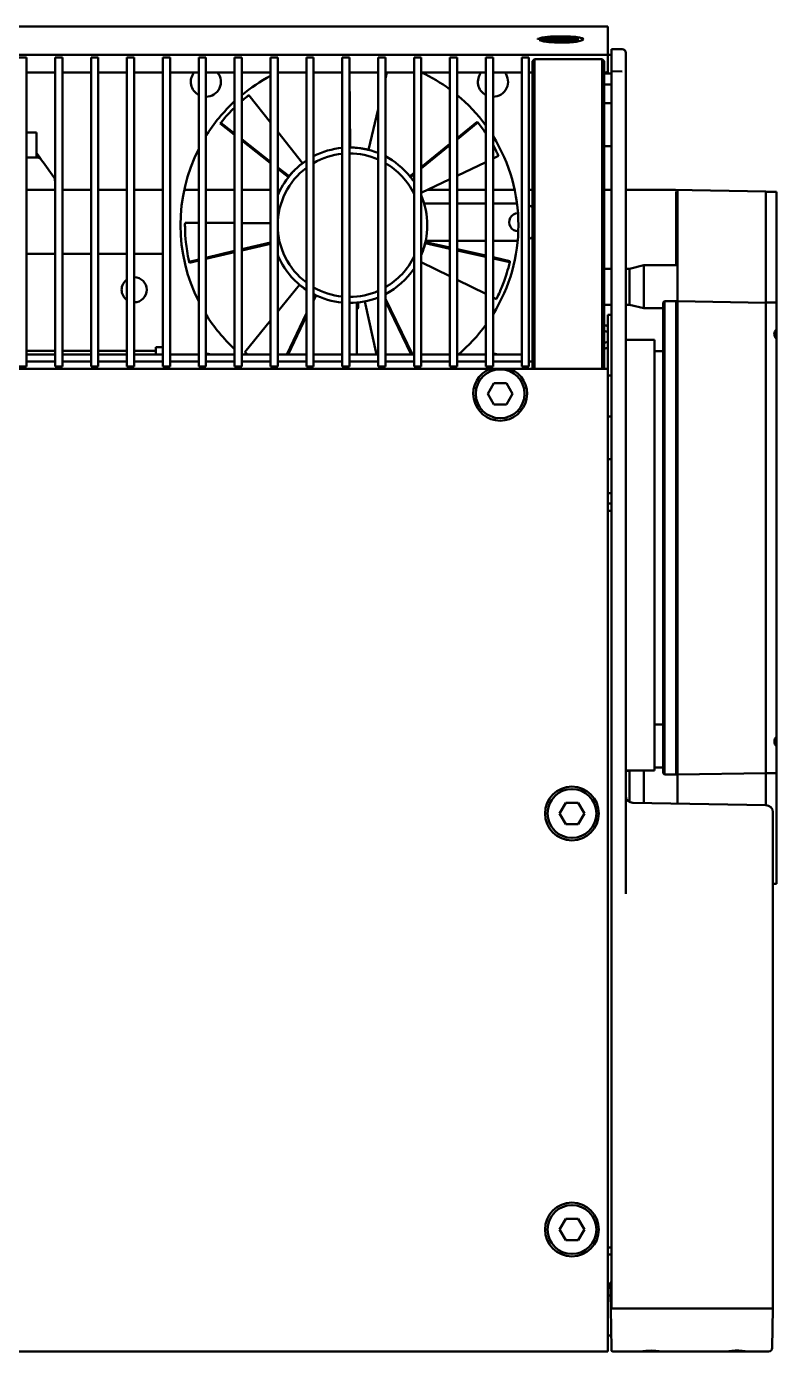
# Model space of a CAD drawing. Header units: millimetres. Extents: x 100 to 5488, y 100 to 4218.
# Drawn here: x 4803 to 4907.5, y 1914.2 to 2098.9 of the extents above; entities that cross this region are included whole.
import ezdxf

# ---------------------------------------------------------------- set-up
doc = ezdxf.new("R2010")
doc.units = ezdxf.units.MM
doc.header["$LTSCALE"] = 20
doc.layers.add('Visible (ANSI)', color=7, linetype='Continuous', lineweight=50)

msp = doc.modelspace()

# ---------------------------------------------------------------- linework, layer by layer
at = {"layer": 'Visible (ANSI)'}
for p, q in [((3932.002, 2098.881), (4884.002, 2098.881)), ((4884.002, 2098.881), (4884.002, 2094.994)), ((4874.202, 2097.181), (4879.802, 2097.181)), ((4874.202, 2097.181), (4874.202, 2097.136)), ((4879.802, 2096.981), (4874.421, 2096.981)), ((4879.581, 2096.759), (4879.802, 2096.981)), ((4879.802, 2097.181), (4879.802, 2096.981)), ((4883.702, 2094.931), (3932.302, 2094.931)), ((4803.002, 2094.562), (4802.002, 2094.562)), ((4803.002, 2094.562), (4803.002, 2094.556)), ((4803.002, 2094.556), (4803.002, 2088.969)), ((4807.002, 2094.556), (4807.002, 2094.562)), ((4808.002, 2094.562), (4807.002, 2094.562)), ((4807.002, 2088.969), (4807.002, 2094.556)), ((4808.002, 2094.562), (4808.002, 2094.556)), ((4808.002, 2094.556), (4808.002, 2088.969)), ((4812.002, 2094.556), (4812.002, 2094.562)), ((4813.002, 2094.562), (4812.002, 2094.562)), ((4812.002, 2088.969), (4812.002, 2094.556)), ((4813.002, 2094.562), (4813.002, 2094.556)), ((4813.002, 2094.556), (4813.002, 2088.969)), ((4817.002, 2094.556), (4817.002, 2094.562)), ((4818.002, 2094.562), (4817.002, 2094.562)), ((4817.002, 2088.969), (4817.002, 2094.556)), ((4818.002, 2094.562), (4818.002, 2094.556)), ((4818.002, 2094.556), (4818.002, 2088.969)), ((4822.002, 2094.556), (4822.002, 2094.562)), ((4823.002, 2094.562), (4822.002, 2094.562)), ((4822.002, 2088.969), (4822.002, 2094.556)), ((4823.002, 2094.562), (4823.002, 2094.556)), ((4823.002, 2094.556), (4823.002, 2088.969)), ((4827.002, 2094.556), (4827.002, 2094.562)), ((4828.002, 2094.562), (4827.002, 2094.562)), ((4827.002, 2088.969), (4827.002, 2094.556)), ((4828.002, 2094.562), (4828.002, 2094.556)), ((4828.002, 2094.556), (4828.002, 2088.969)), ((4832.002, 2094.556), (4832.002, 2094.562)), ((4833.002, 2094.562), (4832.002, 2094.562)), ((4832.002, 2088.969), (4832.002, 2094.556)), ((4833.002, 2094.562), (4833.002, 2094.556)), ((4833.002, 2094.556), (4833.002, 2088.969)), ((4837.002, 2094.556), (4837.002, 2094.562)), ((4838.002, 2094.562), (4837.002, 2094.562)), ((4837.002, 2088.969), (4837.002, 2094.556)), ((4838.002, 2094.562), (4838.002, 2094.556)), ((4838.002, 2094.556), (4838.002, 2088.969)), ((4842.002, 2094.556), (4842.002, 2094.562)), ((4843.002, 2094.562), (4842.002, 2094.562)), ((4842.002, 2088.969), (4842.002, 2094.556)), ((4843.002, 2094.562), (4843.002, 2094.556)), ((4843.002, 2094.556), (4843.002, 2088.969)), ((4847.002, 2094.556), (4847.002, 2094.562)), ((4848.002, 2094.562), (4847.002, 2094.562)), ((4847.002, 2088.969), (4847.002, 2094.556)), ((4848.002, 2094.562), (4848.002, 2094.556)), ((4848.002, 2094.556), (4848.002, 2088.969)), ((4852.002, 2094.556), (4852.002, 2094.562)), ((4853.002, 2094.562), (4852.002, 2094.562)), ((4852.002, 2088.969), (4852.002, 2094.556)), ((4853.002, 2094.562), (4853.002, 2094.556)), ((4853.002, 2094.556), (4853.002, 2088.969)), ((4857.002, 2094.556), (4857.002, 2094.562)), ((4858.002, 2094.562), (4857.002, 2094.562)), ((4857.002, 2088.969), (4857.002, 2094.556)), ((4858.002, 2094.562), (4858.002, 2094.556)), ((4858.002, 2094.556), (4858.002, 2088.969)), ((4862.002, 2094.556), (4862.002, 2094.562)), ((4863.002, 2094.562), (4862.002, 2094.562)), ((4862.002, 2088.969), (4862.002, 2094.556)), ((4863.002, 2094.562), (4863.002, 2094.556)), ((4863.002, 2094.556), (4863.002, 2088.969)), ((4867.002, 2094.556), (4867.002, 2094.562)), ((4868.002, 2094.562), (4867.002, 2094.562)), ((4867.002, 2088.969), (4867.002, 2094.556)), ((4868.002, 2094.562), (4868.002, 2094.556)), ((4868.002, 2094.556), (4868.002, 2088.969)), ((4872.002, 2094.556), (4872.002, 2094.562)), ((4873.002, 2094.562), (4872.002, 2094.562)), ((4872.002, 2088.969), (4872.002, 2094.556)), ((4873.002, 2094.562), (4873.002, 2094.556)), ((4873.002, 2094.556), (4873.002, 2088.969)), ((4884.002, 2093.771), (4884.002, 2094.994)), ((4884.502, 2094.916), (4884.002, 2094.916)), ((4884.502, 2092.647), (4884.502, 2095.716)), ((4884.502, 2095.716), (4886.002, 2095.716)), ((4886.502, 2095.216), (4886.502, 2092.117)), ((4873.502, 2094.032), (4873.802, 2094.332)), ((4873.502, 2093.979), (4873.502, 2094.032)), ((4873.502, 2088.952), (4873.502, 2093.979)), ((4873.802, 2094.256), (4873.802, 2094.332)), ((4873.802, 2094.332), (4883.202, 2094.332)), ((4873.802, 2089.004), (4873.802, 2094.256)), ((4883.202, 2094.332), (4883.202, 2094.256)), ((4883.502, 2094.032), (4883.202, 2094.332)), ((4883.202, 2094.256), (4883.202, 2089.004)), ((4883.502, 2094.032), (4883.502, 2093.979)), ((4883.502, 2093.979), (4883.502, 2088.952)), ((4884.002, 2092.548), (4884.002, 2093.771)), ((4803.002, 2092.486), (4807.002, 2092.486)), ((4808.002, 2092.486), (4812.002, 2092.486)), ((4813.002, 2092.486), (4817.002, 2092.486)), ((4818.002, 2092.486), (4822.002, 2092.486)), ((4823.002, 2092.486), (4827.002, 2092.486)), ((4828.002, 2092.486), (4832.002, 2092.486)), ((4833.002, 2092.486), (4837.002, 2092.486)), ((4838.002, 2092.486), (4842.002, 2092.486)), ((4843.002, 2092.486), (4847.002, 2092.486)), ((4848.002, 2092.486), (4852.002, 2092.486)), ((4848.083, 2082.015), (4848.008, 2092.486)), ((4853.199, 2092.486), (4853.002, 2091.646)), ((4853.002, 2092.486), (4857.002, 2092.486)), ((4858.002, 2092.486), (4862.002, 2092.486)), ((4863.002, 2092.486), (4867.002, 2092.486)), ((4868.002, 2092.486), (4872.002, 2092.486)), ((4873.002, 2092.486), (4873.502, 2092.486)), ((4883.502, 2092.486), (4883.702, 2092.486)), ((4884.502, 2092.341), (4883.502, 2092.341)), ((4883.502, 2090.818), (4884.502, 2090.818)), ((4884.502, 2092.647), (4884.502, 2092.258)), ((4886.012, 2092.617), (4884.502, 2092.647)), ((4884.502, 2089.18), (4884.502, 2092.258)), ((4886.502, 2091.925), (4886.502, 2092.117)), ((4886.502, 2091.921), (4886.502, 2089.09)), ((4803.002, 2051.716), (4803.002, 2088.969)), ((4807.002, 2088.969), (4807.002, 2051.716)), ((4808.002, 2051.716), (4808.002, 2088.969)), ((4812.002, 2088.969), (4812.002, 2051.716)), ((4813.002, 2051.716), (4813.002, 2088.969)), ((4817.002, 2088.969), (4817.002, 2051.716)), ((4818.002, 2051.716), (4818.002, 2088.969)), ((4822.002, 2088.969), (4822.002, 2051.716)), ((4823.002, 2051.716), (4823.002, 2088.969)), ((4827.002, 2088.969), (4827.002, 2051.716)), ((4828.002, 2051.716), (4828.002, 2088.969)), ((4832.002, 2088.969), (4832.002, 2051.716)), ((4833.002, 2051.716), (4833.002, 2088.969)), ((4833.748, 2089.126), (4833.757, 2089.133)), ((4833.749, 2089.126), (4833.757, 2089.133)), ((4833.982, 2089.31), (4837.002, 2085.477)), ((4837.002, 2088.969), (4837.002, 2051.716)), ((4838.002, 2051.716), (4838.002, 2088.969)), ((4842.002, 2088.969), (4842.002, 2051.716)), ((4843.002, 2051.716), (4843.002, 2088.969)), ((4847.002, 2088.969), (4847.002, 2051.716)), ((4848.002, 2051.716), (4848.002, 2088.969)), ((4852.002, 2088.969), (4852.002, 2051.716)), ((4853.002, 2051.716), (4853.002, 2088.969)), ((4857.002, 2088.969), (4857.002, 2051.716)), ((4858.002, 2051.716), (4858.002, 2088.969)), ((4862.002, 2088.969), (4862.002, 2051.716)), ((4863.002, 2051.716), (4863.002, 2088.969)), ((4867.002, 2088.969), (4867.002, 2051.716)), ((4868.002, 2051.716), (4868.002, 2088.969)), ((4872.002, 2088.969), (4872.002, 2051.716)), ((4873.002, 2051.716), (4873.002, 2088.969)), ((4873.802, 2089.004), (4873.802, 2067.512)), ((4883.202, 2067.512), (4883.202, 2089.004)), ((4884.502, 2089.18), (4884.502, 2041.923)), ((4886.502, 2041.832), (4886.502, 2089.09)), ((4852.002, 2087.37), (4850.672, 2081.682)), ((4873.502, 2088.952), (4873.502, 2067.459)), ((4883.502, 2067.459), (4883.502, 2088.952)), ((4883.502, 2088.181), (4884.502, 2088.181)), ((4830.088, 2085.473), (4829.99, 2085.349)), ((4829.99, 2085.349), (4832.002, 2083.766)), ((4832.002, 2083.968), (4830.088, 2085.473)), ((4865.809, 2085.606), (4863.002, 2083.333)), ((4863.002, 2083.129), (4865.909, 2085.483)), ((4865.909, 2085.483), (4865.809, 2085.606)), ((4803.002, 2084.102), (4804.402, 2084.102)), ((4804.402, 2084.102), (4804.402, 2080.602)), ((4838.002, 2084.208), (4841.461, 2079.819)), ((4837.002, 2080.035), (4833.002, 2083.181)), ((4833.002, 2082.98), (4837.002, 2079.833)), ((4848.002, 2082.014), (4848.083, 2082.015)), ((4862.002, 2082.523), (4858.002, 2079.282)), ((4858.002, 2079.078), (4862.002, 2082.319)), ((4884.502, 2082.181), (4883.502, 2082.181)), ((4803.002, 2080.602), (4804.121, 2080.602)), ((4804.602, 2080.602), (4804.121, 2080.602)), ((4804.518, 2081.08), (4804.402, 2081.242)), ((4804.523, 2081.074), (4804.518, 2081.08)), ((4804.862, 2080.599), (4804.796, 2080.69)), ((4804.959, 2080.462), (4804.917, 2080.521)), ((4805.067, 2080.312), (4805.009, 2080.392)), ((4805.067, 2080.312), (4805.319, 2079.958)), ((4806.795, 2077.892), (4805.319, 2079.958)), ((4867.002, 2079.987), (4863.002, 2078.085)), ((4868.787, 2080.836), (4868.002, 2080.463)), ((4868.659, 2081.106), (4868.665, 2081.095)), ((4868.66, 2081.104), (4868.665, 2081.095)), ((4839.586, 2078.003), (4838.002, 2079.248)), ((4838.002, 2079.047), (4839.488, 2077.878)), ((4839.488, 2077.878), (4839.586, 2078.003)), ((4857.002, 2078.472), (4856.42, 2078)), ((4856.42, 2078), (4856.52, 2077.877)), ((4856.52, 2077.877), (4857.002, 2078.268)), ((4806.003, 2076.102), (4803.002, 2076.102)), ((4806.603, 2076.102), (4806.003, 2076.102)), ((4806.603, 2076.102), (4807.002, 2076.102)), ((4807.002, 2076.102), (4806.981, 2077.329)), ((4808.002, 2076.102), (4812.002, 2076.102)), ((4813.002, 2076.102), (4817.002, 2076.102)), ((4818.002, 2076.102), (4822.002, 2076.102)), ((4824.981, 2076.102), (4827.002, 2076.102)), ((4828.002, 2076.102), (4832.002, 2076.102)), ((4833.002, 2076.102), (4837.002, 2076.102)), ((4838.002, 2076.102), (4838.351, 2076.102)), ((4862.002, 2077.609), (4858.002, 2075.706)), ((4862.002, 2076.102), (4858.834, 2076.102)), ((4867.002, 2076.102), (4863.002, 2076.102)), ((4871.024, 2076.102), (4868.002, 2076.102)), ((4873.502, 2076.102), (4873.002, 2076.102)), ((4883.502, 2076.102), (4884.502, 2076.102)), ((4886.502, 2076.102), (4893.202, 2076.102)), ((4893.202, 2076.107), (4893.202, 2076.103)), ((4906.002, 2075.884), (4893.202, 2076.107)), ((4893.202, 2076.103), (4893.202, 2075.966)), ((4893.702, 2076.071), (4893.702, 2060.598)), ((4862.002, 2074.202), (4858.406, 2074.202)), ((4867.002, 2074.202), (4863.002, 2074.202)), ((4871.35, 2074.202), (4868.002, 2074.202)), ((4893.502, 2065.602), (4893.502, 2075.902)), ((4906.002, 2075.827), (4906.002, 2075.857)), ((4906.002, 2075.852), (4907.502, 2075.852)), ((4906.002, 2075.811), (4906.002, 2075.827)), ((4906.002, 2075.811), (4906.002, 2060.402)), ((4907.502, 2075.852), (4907.502, 2075.812)), ((4907.502, 2060.402), (4907.502, 2075.812)), ((4825.085, 2071.237), (4825.085, 2071.248)), ((4825.085, 2071.236), (4825.085, 2071.247)), ((4825.087, 2071.534), (4827.002, 2071.522)), ((4828.002, 2071.516), (4832.002, 2071.49)), ((4833.002, 2071.484), (4837.002, 2071.459)), ((4837.002, 2068.761), (4833.002, 2067.822)), ((4858.575, 2068.82), (4858.541, 2068.665)), ((4858.541, 2068.665), (4862.002, 2067.892)), ((4862.002, 2068.054), (4858.575, 2068.82)), ((4858.614, 2069.002), (4862.002, 2069.002)), ((4863.002, 2069.002), (4867.002, 2069.002)), ((4868.002, 2069.002), (4871.443, 2069.002)), ((4803.002, 2067.181), (4807.002, 2067.181)), ((4808.002, 2067.181), (4812.002, 2067.181)), ((4813.002, 2067.181), (4817.002, 2067.181)), ((4818.002, 2067.181), (4822.002, 2067.181)), ((4832.002, 2067.587), (4828.002, 2066.648)), ((4828.002, 2066.485), (4832.002, 2067.425)), ((4833.002, 2067.659), (4837.002, 2068.598)), ((4867.002, 2066.938), (4863.002, 2067.831)), ((4863.002, 2067.669), (4867.002, 2066.776)), ((4873.502, 2066.643), (4873.502, 2067.459)), ((4873.802, 2066.643), (4873.802, 2067.512)), ((4883.202, 2067.512), (4883.202, 2066.643)), ((4883.502, 2067.459), (4883.502, 2066.643)), ((4893.702, 2067.595), (4893.502, 2067.602)), ((4827.002, 2066.413), (4825.656, 2066.097)), ((4825.656, 2066.097), (4825.692, 2065.943)), ((4825.692, 2065.943), (4827.002, 2066.251)), ((4862.002, 2064.071), (4858.002, 2066.036)), ((4870.368, 2066.186), (4868.002, 2066.715)), ((4868.002, 2066.552), (4870.334, 2066.032)), ((4870.334, 2066.032), (4870.368, 2066.186)), ((4873.502, 2066.643), (4873.502, 2051.181)), ((4873.802, 2066.643), (4873.802, 2051.181)), ((4883.202, 2051.181), (4883.202, 2066.643)), ((4883.502, 2051.181), (4883.502, 2066.643)), ((4883.502, 2065.102), (4884.502, 2065.102)), ((4886.502, 2065.102), (4887.002, 2065.102)), ((4887.002, 2065.102), (4889.002, 2065.602)), ((4887.002, 2065.102), (4887.002, 2060.102)), ((4889.002, 2059.602), (4889.002, 2065.602)), ((4889.002, 2065.602), (4893.702, 2065.602)), ((4867.002, 2061.615), (4863.002, 2063.58)), ((4838.002, 2059.147), (4841.028, 2062.888)), ((4843.215, 2061.462), (4843.002, 2061.014)), ((4843.002, 2060.645), (4843.358, 2061.394)), ((4843.358, 2061.394), (4843.215, 2061.462)), ((4849.02, 2060.395), (4849.02, 2053.181)), ((4851.759, 2053.181), (4850.132, 2060.559)), ((4856.786, 2053.181), (4853.002, 2060.935)), ((4853.002, 2060.574), (4856.61, 2053.181)), ((4868.48, 2060.889), (4868.002, 2061.124)), ((4868.611, 2061.156), (4868.606, 2061.146)), ((4868.612, 2061.157), (4868.607, 2061.146)), ((4883.502, 2060.102), (4884.502, 2060.102)), ((4886.502, 2060.102), (4887.002, 2060.102)), ((4887.002, 2060.102), (4889.002, 2059.602)), ((4889.002, 2059.602), (4891.702, 2059.602)), ((4891.702, 2028.465), (4891.702, 2060.39)), ((4891.702, 2060.39), (4891.752, 2060.452)), ((4891.752, 2060.452), (4891.902, 2060.602)), ((4891.902, 1994.602), (4891.902, 2060.602)), ((4893.502, 2060.602), (4891.902, 2060.602)), ((4893.502, 2060.602), (4893.502, 1994.602)), ((4893.702, 2060.402), (4893.502, 2060.602)), ((4893.702, 1994.605), (4893.702, 2060.598)), ((4906.002, 2060.384), (4893.702, 2060.598)), ((4906.002, 1994.802), (4906.002, 2060.402)), ((4906.002, 2060.402), (4907.502, 2060.402)), ((4907.502, 2060.402), (4907.502, 2056.677)), ((4833.43, 2053.493), (4837.002, 2057.91)), ((4842.002, 2058.907), (4839.285, 2053.181)), ((4839.46, 2053.181), (4842.002, 2058.538)), ((4884.002, 2051.181), (4884.002, 2058.681)), ((4884.502, 2058.681), (4884.002, 2058.681)), ((4907.502, 2055.286), (4907.502, 2056.677)), ((4821.002, 2054.181), (4822.002, 2054.181)), ((4821.002, 2054.181), (4821.002, 2053.681)), ((4886.502, 2055.181), (4890.502, 2055.181)), ((4890.502, 2055.181), (4890.502, 1995.181)), ((4907.502, 2055.286), (4907.502, 1999.917)), ((4803.002, 2053.681), (4807.002, 2053.681)), ((4803.002, 2053.181), (4807.002, 2053.181)), ((4803.002, 2052.181), (4807.002, 2052.181)), ((4808.002, 2053.681), (4812.002, 2053.681)), ((4808.002, 2053.181), (4812.002, 2053.181)), ((4808.002, 2052.181), (4812.002, 2052.181)), ((4813.002, 2053.681), (4817.002, 2053.681)), ((4813.002, 2053.181), (4817.002, 2053.181)), ((4813.002, 2052.181), (4817.002, 2052.181)), ((4818.002, 2053.681), (4819.002, 2053.681)), ((4818.002, 2053.181), (4822.002, 2053.181)), ((4818.002, 2052.181), (4822.002, 2052.181)), ((4819.002, 2053.681), (4821.002, 2053.681)), ((4821.002, 2053.681), (4821.002, 2053.181)), ((4823.002, 2053.181), (4827.002, 2053.181)), ((4823.002, 2052.181), (4827.002, 2052.181)), ((4828.002, 2053.181), (4832.002, 2053.181)), ((4828.002, 2052.181), (4832.002, 2052.181)), ((4833.002, 2053.181), (4837.002, 2053.181)), ((4833.002, 2052.181), (4837.002, 2052.181)), ((4833.661, 2053.305), (4833.652, 2053.312)), ((4833.662, 2053.305), (4833.653, 2053.312)), ((4838.002, 2053.181), (4842.002, 2053.181)), ((4838.002, 2052.181), (4842.002, 2052.181)), ((4843.002, 2053.181), (4847.002, 2053.181)), ((4843.002, 2052.181), (4847.002, 2052.181)), ((4848.002, 2053.181), (4852.002, 2053.181)), ((4848.002, 2052.181), (4852.002, 2052.181)), ((4853.002, 2053.181), (4857.002, 2053.181)), ((4853.002, 2052.181), (4857.002, 2052.181)), ((4858.002, 2053.181), (4862.002, 2053.181)), ((4858.002, 2052.181), (4862.002, 2052.181)), ((4863.002, 2053.181), (4867.002, 2053.181)), ((4863.002, 2052.181), (4867.002, 2052.181)), ((4868.002, 2053.181), (4872.002, 2053.181)), ((4868.002, 2052.181), (4872.002, 2052.181)), ((4873.502, 2052.181), (4873.002, 2052.181)), ((4891.702, 2053.602), (4890.502, 2053.602)), ((4867.656, 2051.181), (4739.349, 2051.181)), ((4803.002, 2051.481), (4802.002, 2051.481)), ((4803.002, 2051.716), (4803.002, 2051.481)), ((4807.002, 2051.481), (4807.002, 2051.716)), ((4808.002, 2051.481), (4807.002, 2051.481)), ((4808.002, 2051.716), (4808.002, 2051.481)), ((4812.002, 2051.481), (4812.002, 2051.716)), ((4813.002, 2051.481), (4812.002, 2051.481)), ((4813.002, 2051.716), (4813.002, 2051.481)), ((4817.002, 2051.481), (4817.002, 2051.716)), ((4818.002, 2051.481), (4817.002, 2051.481)), ((4818.002, 2051.716), (4818.002, 2051.481)), ((4822.002, 2051.481), (4822.002, 2051.716)), ((4823.002, 2051.481), (4822.002, 2051.481)), ((4823.002, 2051.716), (4823.002, 2051.481)), ((4827.002, 2051.481), (4827.002, 2051.716)), ((4828.002, 2051.481), (4827.002, 2051.481)), ((4828.002, 2051.716), (4828.002, 2051.481)), ((4832.002, 2051.481), (4832.002, 2051.716)), ((4833.002, 2051.481), (4832.002, 2051.481)), ((4833.002, 2051.716), (4833.002, 2051.481)), ((4837.002, 2051.481), (4837.002, 2051.716)), ((4838.002, 2051.481), (4837.002, 2051.481)), ((4838.002, 2051.716), (4838.002, 2051.481)), ((4842.002, 2051.481), (4842.002, 2051.716)), ((4843.002, 2051.481), (4842.002, 2051.481)), ((4843.002, 2051.716), (4843.002, 2051.481)), ((4847.002, 2051.481), (4847.002, 2051.716)), ((4848.002, 2051.481), (4847.002, 2051.481)), ((4848.002, 2051.716), (4848.002, 2051.481)), ((4852.002, 2051.481), (4852.002, 2051.716)), ((4853.002, 2051.481), (4852.002, 2051.481)), ((4853.002, 2051.716), (4853.002, 2051.481)), ((4857.002, 2051.481), (4857.002, 2051.716)), ((4858.002, 2051.481), (4857.002, 2051.481)), ((4858.002, 2051.716), (4858.002, 2051.481)), ((4862.002, 2051.481), (4862.002, 2051.716)), ((4863.002, 2051.481), (4862.002, 2051.481)), ((4863.002, 2051.716), (4863.002, 2051.481)), ((4867.002, 2051.481), (4867.002, 2051.716)), ((4868.002, 2051.481), (4867.002, 2051.481)), ((4870.337, 2051.181), (4867.67, 2051.181)), ((4868.002, 2051.716), (4868.002, 2051.481)), ((4884.002, 2051.181), (4870.349, 2051.181)), ((4872.002, 2051.481), (4872.002, 2051.716)), ((4873.002, 2051.481), (4872.002, 2051.481)), ((4872.502, 2051.481), (4872.502, 2051.181)), ((4873.002, 2051.716), (4873.002, 2051.481)), ((4884.002, 2041.917), (4884.002, 2051.181)), ((4884.002, 2050.243), (4884.502, 2050.243)), ((4868.136, 2049.181), (4867.27, 2047.681)), ((4868.136, 2049.181), (4869.869, 2049.181)), ((4870.735, 2047.681), (4869.869, 2049.181)), ((4867.27, 2047.681), (4868.136, 2046.181)), ((4869.869, 2046.181), (4870.735, 2047.681)), ((4869.869, 2046.181), (4868.136, 2046.181)), ((4884.002, 2044.503), (4884.502, 2044.503)), ((4884.002, 2041.917), (4884.002, 2039.443)), ((4884.502, 2039.482), (4884.502, 2041.923)), ((4886.502, 2041.832), (4886.502, 2039.519)), ((4884.002, 1968.488), (4884.002, 2039.443)), ((4884.502, 2039.482), (4884.502, 1968.47)), ((4886.502, 1977.999), (4886.502, 2039.519)), ((4884.502, 2038.581), (4884.002, 2038.581)), ((4884.502, 2033.832), (4884.002, 2033.84)), ((4884.502, 2032.381), (4884.002, 2032.381)), ((4884.002, 2031.381), (4884.502, 2031.381)), ((4891.702, 2028.465), (4891.702, 2026.739)), ((4891.702, 1994.813), (4891.702, 2026.739)), ((4891.702, 2001.602), (4890.502, 2001.602)), ((4907.502, 1998.526), (4907.502, 1999.917)), ((4907.502, 1998.526), (4907.502, 1994.802)), ((4886.502, 1995.181), (4890.502, 1995.181)), ((4886.502, 1995.102), (4887.002, 1995.102)), ((4887.002, 1995.102), (4887.318, 1995.181)), ((4887.002, 1995.102), (4887.002, 1990.797)), ((4889.002, 1990.637), (4889.002, 1995.181)), ((4890.502, 1995.602), (4891.702, 1995.602)), ((4891.702, 1994.813), (4891.702, 1994.813)), ((4891.702, 1994.813), (4891.752, 1994.752)), ((4893.702, 1994.802), (4893.502, 1994.602)), ((4906.002, 1994.82), (4893.702, 1994.605)), ((4906.002, 1994.802), (4906.002, 1990.34)), ((4906.002, 1994.802), (4907.502, 1994.802)), ((4907.502, 1979.392), (4907.502, 1994.802)), ((4891.752, 1994.752), (4891.902, 1994.602)), ((4893.502, 1994.602), (4891.902, 1994.602)), ((4893.702, 1994.605), (4893.702, 1990.555)), ((4878.136, 1990.681), (4877.27, 1989.181)), ((4878.136, 1990.681), (4879.869, 1990.681)), ((4880.735, 1989.181), (4879.869, 1990.681)), ((4887.485, 1990.664), (4906.02, 1990.34)), ((4907.002, 1989.34), (4907.002, 1988.854)), ((4877.27, 1989.181), (4878.136, 1987.681)), ((4879.869, 1987.681), (4878.136, 1987.681)), ((4879.869, 1987.681), (4880.735, 1989.181)), ((4907.002, 1976.258), (4907.002, 1988.854)), ((4907.502, 1979.352), (4907.002, 1979.352)), ((4907.502, 1979.392), (4907.502, 1979.352)), ((4907.002, 1976.258), (4907.002, 1974.969)), ((4907.002, 1968.565), (4907.002, 1974.969)), ((4884.002, 1967.875), (4884.002, 1968.488)), ((4884.002, 1924.819), (4884.002, 1967.875)), ((4884.502, 1968.47), (4884.502, 1967.895)), ((4884.502, 1967.895), (4884.502, 1924.813)), ((4907.002, 1967.725), (4907.002, 1968.565)), ((4907.002, 1924.642), (4907.002, 1967.725)), ((4878.136, 1932.681), (4877.27, 1931.181)), ((4878.136, 1932.681), (4879.869, 1932.681)), ((4880.735, 1931.181), (4879.869, 1932.681)), ((4877.27, 1931.181), (4878.136, 1929.681)), ((4879.869, 1929.681), (4880.735, 1931.181)), ((4879.869, 1929.681), (4878.136, 1929.681)), ((4884.502, 1928.681), (4884.002, 1928.69)), ((4884.002, 1927.689), (4884.502, 1927.681)), ((4884.002, 1924.819), (4884.002, 1923.565)), ((4884.502, 1923.565), (4884.502, 1924.813)), ((4907.002, 1924.642), (4907.002, 1923.96)), ((4884.002, 1914.537), (4884.002, 1923.565)), ((4884.398, 1920.181), (4884.335, 1923.781)), ((4884.335, 1923.781), (4884.502, 1923.781)), ((4884.502, 1923.565), (4884.502, 1920.181)), ((4907.002, 1920.181), (4907.002, 1923.96)), ((4884.002, 1922.009), (4884.366, 1922.009)), ((4884.398, 1920.181), (4884.495, 1914.591)), ((4884.398, 1920.181), (4884.502, 1920.181)), ((4906.02, 1920.181), (4884.502, 1920.181)), ((4906.02, 1920.181), (4907.002, 1920.181)), ((4906.906, 1914.672), (4907.002, 1920.181)), ((4884.002, 1916.431), (4884.463, 1916.431)), ((4884.002, 1914.181), (3932.002, 1914.181)), ((4884.002, 1914.537), (4884.002, 1914.181)), ((4886.421, 1914.181), (4884.699, 1914.181)), ((4888.436, 1914.181), (4886.421, 1914.181)), ((4888.436, 1914.181), (4891.581, 1914.181)), ((4895.704, 1914.181), (4891.576, 1914.181)), ((4900.415, 1914.181), (4895.704, 1914.181)), ((4900.416, 1914.181), (4903.599, 1914.181)), ((4904.773, 1914.181), (4903.598, 1914.181)), ((4905.907, 1914.181), (4904.773, 1914.181))]:
    msp.add_line(p, q, dxfattribs=at)
for centre, radius in [((4869.002, 2047.681), 3.4), ((4879.002, 1989.181), 3.75), ((4879.002, 1989.181), 3.4), ((4879.002, 1931.181), 3.75), ((4879.002, 1931.181), 3.4)]:
    msp.add_circle(centre, radius, dxfattribs=at)
for centre, radius, start, end in [((4886.002, 2095.216), 0.5, 0, 90), ((4828.002, 2091.181), 2.1, 141.56992, 241.56311), ((4828.002, 2091.181), 2.1, 270, 38.43008), ((4848.002, 2071.181), 23.542, 117.85637, 129.58098), ((4848.002, 2071.181), 23.542, 53.50945, 64.82366), ((4868.002, 2091.181), 2.1, 141.56992, 241.56311), ((4868.002, 2091.181), 2.1, 270, 38.43008), ((4848.002, 2071.181), 23.542, 36.18842, 50.41902), ((4848.002, 2071.181), 23.542, 132.81599, 148.16358), ((4848.002, 2071.181), 23.542, 328.16358, 31.83642), ((4848.002, 2071.181), 23.542, 153.13014, 206.86986), ((4848.002, 2071.181), 10.833, 95.29638, 117.48643), ((4848.002, 2071.181), 10.833, 68.33182, 90), ((4804.602, 2080.102), 0.5, 35.5378, 90), ((4848.002, 2071.181), 10.833, 123.63128, 157.38014), ((4848.002, 2071.181), 10, 95.73917, 120), ((4848.002, 2071.181), 10, 66.42182, 90), ((4848.002, 2071.181), 10.833, 39.01182, 62.51357), ((4848.002, 2071.181), 10, 25.84193, 60), ((4805.981, 2077.311), 1, 1, 35.53768), ((4848.002, 2071.181), 10, 126.8699, 233.1301), ((4848.002, 2071.181), 10.833, 33.82216, 37.56756), ((4848.002, 2071.181), 10.833, 337.38014, 22.61986), ((4871.502, 2071.602), 1.25, 90.81157, 271.24121), ((4871.902, 2071.602), 2.6, 52.02013, 64.971), ((4871.902, 2071.602), 2.6, 295.029, 307.97987), ((4848.002, 2071.181), 10.833, 202.61986, 236.36872), ((4848.002, 2071.181), 10, 300, 334.15807), ((4848.002, 2071.181), 10.833, 297.48643, 326.17784), ((4818.002, 2062.181), 1.75, 124.8499, 235.1501), ((4818.002, 2062.181), 1.75, 270, 90), ((4848.002, 2071.181), 10, 240, 264.26083), ((4848.002, 2071.181), 10.833, 242.51357, 264.70362), ((4848.002, 2071.181), 10, 270, 293.57818), ((4848.002, 2071.181), 10.833, 270, 291.66818), ((4848.002, 2071.181), 23.542, 211.83642, 227.18401), ((4848.002, 2071.181), 23.542, 310.12842, 323.81158), ((4883.502, 2055.602), 1.6, 71.79004, 90), ((4883.502, 2055.602), 0.8, 51.31781, 90), ((4883.502, 2055.602), 0.8, 270, 308.68219), ((4883.502, 2055.602), 1.6, 270, 288.20996), ((4828.002, 2051.181), 2.1, 72.24721, 90), ((4868.002, 2051.181), 2.1, 72.24721, 90), ((4869.002, 2047.681), 3.75, 111.03947, 68.96053), ((4869.002, 2047.681), 3.75, 110.83583, 111.03947), ((4869.002, 2047.681), 3.75, 68.96053, 69.14347), ((4887.502, 1991.663), 1, 180, 269), ((4906.002, 1989.34), 1, 0, 89), ((4906.406, 1914.681), 0.5, 270, 359)]:
    msp.add_arc(centre, radius, start, end, dxfattribs=at)
for centre, major_axis, ratio, start_param, end_param in [((4890.226, 1961.17), (1.818, 114.957), 0.9993912, 6.268745, 6.2730983), ((4893.702, 2075.898), (0, -0.2), 0.0000205, 3.4551681, 3.6668585), ((4906.003, 2075.684), (0, 0.2), 0.0000833, 6.2831823, 6.8086132), ((4849.156, 2062.602), (0, -3.095), 0.0349421, 5.5034416, 7.0704138), ((4884.494, 1914.677), (0.005, -0.3), 0.0002028, 5.0051803, 5.7116138)]:
    msp.add_ellipse(centre, major_axis=major_axis, ratio=ratio, start_param=start_param, end_param=end_param, dxfattribs=at)
for points, knots in [([(4874.457, 2097.181), (4874.464, 2097.185), (4874.47, 2097.19), (4874.527, 2097.225), (4874.601, 2097.254), (4874.921, 2097.346), (4875.212, 2097.386), (4875.681, 2097.441), (4875.992, 2097.467), (4876.702, 2097.502), (4877.101, 2097.51), (4877.922, 2097.509), (4878.345, 2097.498), (4879.066, 2097.46), (4879.414, 2097.434), (4879.976, 2097.361), (4880.183, 2097.32), (4880.42, 2097.248), (4880.487, 2097.22), (4880.579, 2097.161), (4880.603, 2097.131), (4880.603, 2097.1)], [0.0585398, 0.0585398, 0.0585398, 0.0585398, 0.0687329, 0.0687329, 0.1374126, 0.1374126, 0.2965744, 0.2965744, 0.5086311, 0.5086311, 0.7399377, 0.7399377, 0.9850101, 0.9850101, 1.1941315, 1.1941315, 1.3721653, 1.3721653, 1.4781844, 1.4781844, 1.5840133, 1.5840133, 1.5840133, 1.5840133]), ([(4880.603, 2097.1), (4880.604, 2097.068), (4880.579, 2097.035), (4880.479, 2096.971), (4880.405, 2096.939), (4880.102, 2096.843), (4879.829, 2096.794), (4879.323, 2096.723), (4879.011, 2096.691), (4878.302, 2096.647), (4877.903, 2096.637), (4877.083, 2096.639), (4876.66, 2096.653), (4875.939, 2096.7), (4875.591, 2096.733), (4875.029, 2096.82), (4874.822, 2096.867), (4874.653, 2096.923), (4874.633, 2096.93), (4874.614, 2096.938)], [0.0000868, 0.0000868, 0.0000868, 0.0000868, 0.0687708, 0.0687708, 0.1374682, 0.1374682, 0.2840797, 0.2840797, 0.4484197, 0.4484197, 0.6276668, 0.6276668, 0.8175869, 0.8175869, 0.9796596, 0.9796596, 1.1176273, 1.1176273, 1.1372295, 1.1372295, 1.1372295, 1.1372295]), ([(4884.002, 2094.994), (4884.003, 2094.983), (4883.987, 2094.973), (4883.96, 2094.963), (4883.933, 2094.954), (4883.893, 2094.946), (4883.849, 2094.94), (4883.805, 2094.935), (4883.757, 2094.931), (4883.702, 2094.931)], [0.00000001, 0.00000001, 0.00000001, 0.00000001, 0.33333333, 0.33333333, 0.33333333, 0.66666667, 0.66666667, 0.66666667, 1, 1, 1, 1]), ([(4883.702, 2092.486), (4883.758, 2092.486), (4883.805, 2092.489), (4883.85, 2092.495), (4883.894, 2092.5), (4883.933, 2092.509), (4883.96, 2092.518), (4883.987, 2092.527), (4884.002, 2092.537), (4884.002, 2092.548)], [0, 0, 0, 0, 0.3333333, 0.3333333, 0.3333333, 0.6666667, 0.6666667, 0.6666667, 1, 1, 1, 1]), ([(4833.003, 2088.507), (4833.113, 2088.603), (4833.219, 2088.693), (4833.64, 2089.044), (4833.801, 2089.168), (4833.948, 2089.283), (4833.982, 2089.31), (4833.982, 2089.31)], [-0.5323172, -0.5323172, -0.5323172, -0.5323172, -0.47794451, -0.47794451, -0.30056726, -0.30056726, -0.16478553, -0.16478553, -0.16478553, -0.16478553]), ([(4830.088, 2085.473), (4830.78, 2086.34), (4831.421, 2087.019), (4831.979, 2087.566), (4831.991, 2087.577), (4832.002, 2087.588)], [-0.94679546, -0.94679546, -0.94679546, -0.94679546, -0.69262529, -0.69262529, -0.68726312, -0.68726312, -0.68726312, -0.68726312]), ([(4848.083, 2082.015), (4849.061, 2082.008), (4849.878, 2081.862), (4850.497, 2081.726), (4850.644, 2081.689), (4850.672, 2081.682), (4850.673, 2081.682), (4850.672, 2081.682)], [0.000001, 0.000001, 0.000001, 0.000001, 0.45138784, 0.45138784, 0.63060351, 0.63060351, 0.65159155, 0.65159155, 0.65159155, 0.65159155]), ([(4849.901, 2081.847), (4849.901, 2081.847), (4849.901, 2081.847), (4849.901, 2081.847), (4849.901, 2081.847), (4849.901, 2081.847), (4849.9, 2081.847), (4849.9, 2081.847), (4849.9, 2081.847), (4849.897, 2081.847), (4849.894, 2081.848), (4849.86, 2081.854), (4849.828, 2081.859), (4849.737, 2081.874), (4849.679, 2081.884), (4849.613, 2081.894)], [0, 0, 0, 0, 0.000021658, 0.000021658, 0.000064974, 0.000064974, 0.000151607, 0.000151607, 0.000324872, 0.000324872, 0.002477651, 0.002477651, 0.025444006, 0.025444006, 0.065753444, 0.065753444, 0.065753444, 0.065753444]), ([(4850.465, 2081.731), (4850.465, 2081.731), (4850.465, 2081.731), (4850.488, 2081.725), (4850.425, 2081.742), (4850.225, 2081.784)], [-0.20722124, -0.20722124, -0.20722124, -0.20722124, -0.20592978, -0.20592978, -0.000001, -0.000001, -0.000001, -0.000001]), ([(4850.47, 2081.729), (4850.47, 2081.729), (4850.469, 2081.73), (4850.46, 2081.732), (4850.44, 2081.736), (4850.407, 2081.744), (4850.401, 2081.745), (4850.393, 2081.747), (4850.39, 2081.748), (4850.388, 2081.748), (4850.387, 2081.748), (4850.387, 2081.749), (4850.387, 2081.749), (4850.387, 2081.749)], [0.011185484, 0.011185484, 0.011185484, 0.011185484, 0.020935304, 0.020935304, 0.057571047, 0.057571047, 0.066690136, 0.066690136, 0.070109678, 0.070109678, 0.070750841, 0.070750841, 0.070780896, 0.070780896, 0.070780896, 0.070780896]), ([(4850.672, 2081.682), (4850.648, 2081.688), (4850.623, 2081.694), (4850.588, 2081.702), (4850.575, 2081.705), (4850.554, 2081.71), (4850.544, 2081.712), (4850.527, 2081.716), (4850.52, 2081.718), (4850.502, 2081.722), (4850.492, 2081.724), (4850.476, 2081.728), (4850.469, 2081.73), (4850.46, 2081.732), (4850.457, 2081.732), (4850.454, 2081.733), (4850.454, 2081.733), (4850.454, 2081.733), (4850.454, 2081.733), (4850.453, 2081.733), (4850.453, 2081.733), (4850.453, 2081.733)], [0, 0, 0, 0, 0.007706798, 0.007706798, 0.012223609, 0.012223609, 0.017125714, 0.017125714, 0.0226313, 0.0226313, 0.033575368, 0.033575368, 0.041769648, 0.041769648, 0.044842497, 0.044842497, 0.045130576, 0.045130576, 0.045346635, 0.045346635, 0.045358599, 0.045358599, 0.045358599, 0.045358599]), ([(4868.003, 2082.371), (4868.282, 2081.872), (4868.441, 2081.551), (4868.657, 2081.113), (4868.73, 2080.957), (4868.78, 2080.852), (4868.787, 2080.836), (4868.787, 2080.836)], [-0.73509512, -0.73509512, -0.73509512, -0.73509512, -0.51533377, -0.51533377, -0.28246317, -0.28246317, -0.1835826, -0.1835826, -0.1835826, -0.1835826]), ([(4804.707, 2080.815), (4804.707, 2080.816), (4804.677, 2080.858), (4804.646, 2080.901), (4804.614, 2080.945)], [0.77602015, 0.77602015, 0.77602015, 0.77602015, 0.77777778, 0.88870066, 0.88870066, 0.88870066, 0.88870066]), ([(4804.959, 2080.462), (4804.98, 2080.433), (4804.996, 2080.412), (4805.007, 2080.396), (4805.009, 2080.393), (4805.009, 2080.393), (4805.009, 2080.393), (4805.009, 2080.393)], [0, 0, 0, 0, 0.021099789, 0.021099789, 0.030731418, 0.030731418, 0.03097203, 0.03097203, 0.03097203, 0.03097203]), ([(4839.586, 2078.003), (4839.933, 2078.432), (4840.29, 2078.803), (4840.916, 2079.388), (4841.137, 2079.565), (4841.364, 2079.745), (4841.461, 2079.819), (4841.461, 2079.819), (4841.461, 2079.819), (4841.461, 2079.819)], [0.000001, 0.000001, 0.000001, 0.000001, 0.25482891, 0.25482891, 0.50678915, 0.50678915, 0.67512864, 0.67512864, 0.67891933, 0.67891933, 0.67891933, 0.67891933]), ([(4841.461, 2079.819), (4841.441, 2079.803), (4841.421, 2079.788), (4841.393, 2079.765), (4841.383, 2079.757), (4841.365, 2079.743), (4841.358, 2079.737), (4841.344, 2079.727), (4841.339, 2079.722), (4841.324, 2079.711), (4841.316, 2079.704), (4841.303, 2079.694), (4841.297, 2079.69), (4841.29, 2079.684), (4841.288, 2079.682), (4841.285, 2079.68), (4841.285, 2079.68), (4841.285, 2079.68), (4841.285, 2079.68), (4841.285, 2079.68), (4841.285, 2079.68), (4841.285, 2079.68)], [0, 0, 0, 0, 0.007706797, 0.007706797, 0.012223609, 0.012223609, 0.017125714, 0.017125714, 0.022631299, 0.022631299, 0.033575367, 0.033575367, 0.041769647, 0.041769647, 0.044842495, 0.044842495, 0.045130574, 0.045130574, 0.045346633, 0.045346633, 0.045358597, 0.045358597, 0.045358597, 0.045358597]), ([(4841.285, 2079.68), (4841.289, 2079.683), (4841.297, 2079.689), (4841.298, 2079.69), (4841.298, 2079.69), (4841.298, 2079.69)], [0, 0, 0, 0, 0.073079111, 0.073079111, 0.074042246, 0.074042246, 0.074042246, 0.074042246]), ([(4856.59, 2077.786), (4856.562, 2077.822), (4856.535, 2077.857), (4856.478, 2077.928), (4856.449, 2077.964), (4856.42, 2078)], [-0.027260923, -0.027260923, -0.027260923, -0.027260923, -0.013841096, -0.013841096, -0.000001, -0.000001, -0.000001, -0.000001]), ([(4856.52, 2077.877), (4856.532, 2077.862), (4856.543, 2077.847), (4856.567, 2077.817), (4856.578, 2077.802), (4856.59, 2077.786)], [0.000009544, 0.000009544, 0.000009544, 0.000009544, 0.008790095, 0.008790095, 0.017727069, 0.017727069, 0.017727069, 0.017727069]), ([(4825.656, 2066.097), (4825.414, 2067.163), (4825.284, 2068.072), (4825.141, 2069.462), (4825.104, 2070.122), (4825.081, 2071.089), (4825.085, 2071.292), (4825.087, 2071.486), (4825.087, 2071.534), (4825.087, 2071.534)], [-0.87486875, -0.87486875, -0.87486875, -0.87486875, -0.65677022, -0.65677022, -0.47108116, -0.47108116, -0.30449323, -0.30449323, -0.16328022, -0.16328022, -0.16328022, -0.16328022]), ([(4858.541, 2068.665), (4858.413, 2068.128), (4858.251, 2067.639), (4858.062, 2067.156), (4858.032, 2067.08), (4858.003, 2067.01)], [0.000001, 0.000001, 0.000001, 0.000001, 0.25497143, 0.25497143, 0.30686024, 0.30686024, 0.30686024, 0.30686024]), ([(4870.334, 2066.032), (4870.086, 2064.958), (4869.804, 2064.076), (4869.325, 2062.755), (4869.069, 2062.142), (4868.668, 2061.262), (4868.58, 2061.093), (4868.5, 2060.93), (4868.48, 2060.889), (4868.48, 2060.889)], [-0.84200199, -0.84200199, -0.84200199, -0.84200199, -0.63531392, -0.63531392, -0.46010232, -0.46010232, -0.30242327, -0.30242327, -0.16409281, -0.16409281, -0.16409281, -0.16409281]), ([(4842.002, 2062.159), (4841.975, 2062.177), (4841.948, 2062.195), (4841.569, 2062.452), (4841.348, 2062.629), (4841.121, 2062.81), (4841.028, 2062.888), (4841.028, 2062.888), (4841.028, 2062.888), (4841.028, 2062.888)], [0.2360128, 0.2360128, 0.2360128, 0.2360128, 0.25486098, 0.25486098, 0.50685666, 0.50685666, 0.67513336, 0.67513336, 0.67889837, 0.67889837, 0.67889837, 0.67889837]), ([(4841.028, 2062.888), (4841.048, 2062.872), (4841.068, 2062.856), (4841.096, 2062.834), (4841.106, 2062.826), (4841.123, 2062.812), (4841.131, 2062.805), (4841.144, 2062.795), (4841.15, 2062.79), (4841.164, 2062.778), (4841.172, 2062.772), (4841.185, 2062.762), (4841.19, 2062.757), (4841.198, 2062.751), (4841.2, 2062.749), (4841.202, 2062.748), (4841.203, 2062.747), (4841.203, 2062.747), (4841.203, 2062.747), (4841.203, 2062.747), (4841.203, 2062.747), (4841.203, 2062.747)], [0, 0, 0, 0, 0.007706797, 0.007706797, 0.012223609, 0.012223609, 0.017125714, 0.017125714, 0.022631299, 0.022631299, 0.033575367, 0.033575367, 0.041769647, 0.041769647, 0.044842495, 0.044842495, 0.045130574, 0.045130574, 0.045346633, 0.045346633, 0.045358597, 0.045358597, 0.045358597, 0.045358597]), ([(4841.203, 2062.747), (4841.199, 2062.751), (4841.191, 2062.757), (4841.19, 2062.758), (4841.19, 2062.758), (4841.19, 2062.758)], [0, 0, 0, 0, 0.073079111, 0.073079111, 0.074042245, 0.074042245, 0.074042245, 0.074042245]), ([(4907.502, 2055.286), (4907.316, 2055.531), (4907.202, 2055.778), (4907.202, 2056.237), (4907.316, 2056.466), (4907.502, 2056.677)], [-1.90060924, -1.90060924, -1.90060924, -1.90060924, -1.76294705, -1.76294705, -1.62528314, -1.62528314, -1.62528314, -1.62528314]), ([(4833.817, 2053.18), (4833.665, 2053.3), (4833.58, 2053.37), (4833.464, 2053.465), (4833.43, 2053.493), (4833.43, 2053.493)], [-0.41334226, -0.41334226, -0.41334226, -0.41334226, -0.30104984, -0.30104984, -0.16460842, -0.16460842, -0.16460842, -0.16460842]), ([(4891.702, 2028.465), (4891.735, 2028.182), (4891.752, 2027.894), (4891.752, 2027.31), (4891.735, 2027.022), (4891.702, 2026.739)], [-2.16637839, -2.16637839, -2.16637839, -2.16637839, -2.07883472, -2.07883472, -1.99129696, -1.99129696, -1.99129696, -1.99129696]), ([(4907.502, 1998.526), (4907.324, 1998.73), (4907.198, 1998.965), (4907.207, 1999.445), (4907.331, 1999.69), (4907.502, 1999.917)], [-1.91898718, -1.91898718, -1.91898718, -1.91898718, -1.77973988, -1.77973988, -1.64579305, -1.64579305, -1.64579305, -1.64579305]), ([(4884.699, 1914.181), (4884.677, 1914.181), (4884.656, 1914.184), (4884.615, 1914.198), (4884.596, 1914.208), (4884.562, 1914.234), (4884.547, 1914.25), (4884.522, 1914.284), (4884.513, 1914.304), (4884.504, 1914.335), (4884.502, 1914.345), (4884.5, 1914.361), (4884.5, 1914.366), (4884.499, 1914.372), (4884.499, 1914.373), (4884.499, 1914.374), (4884.499, 1914.374), (4884.499, 1914.375), (4884.499, 1914.375), (4884.499, 1914.375), (4884.499, 1914.376), (4884.499, 1914.376), (4884.499, 1914.376), (4884.499, 1914.377), (4884.499, 1914.377), (4884.499, 1914.377), (4884.499, 1914.378), (4884.499, 1914.379), (4884.499, 1914.381), (4884.499, 1914.391), (4884.499, 1914.404), (4884.498, 1914.439), (4884.498, 1914.461), (4884.497, 1914.495), (4884.497, 1914.506), (4884.497, 1914.517)], [0, 0, 0, 0, 0.006488511, 0.006488511, 0.012856983, 0.012856983, 0.019229765, 0.019229765, 0.025602393, 0.025602393, 0.028757773, 0.028757773, 0.03034502, 0.03034502, 0.030593207, 0.030593207, 0.030673833, 0.030673833, 0.030754348, 0.030754348, 0.030918076, 0.030918076, 0.031242157, 0.031242157, 0.031659685, 0.031659685, 0.032911432, 0.032911432, 0.036672608, 0.036672608, 0.047140071, 0.047140071, 0.056705201, 0.056705201, 0.060666966, 0.060666966, 0.060666966, 0.060666966]), ([(4884.699, 1914.181), (4884.677, 1914.181), (4884.656, 1914.184), (4884.615, 1914.198), (4884.596, 1914.208), (4884.562, 1914.234), (4884.547, 1914.25), (4884.522, 1914.285), (4884.513, 1914.304), (4884.504, 1914.335), (4884.502, 1914.345), (4884.5, 1914.358), (4884.5, 1914.361), (4884.5, 1914.365), (4884.5, 1914.367), (4884.499, 1914.37), (4884.499, 1914.372), (4884.499, 1914.373), (4884.499, 1914.374), (4884.499, 1914.375), (4884.499, 1914.375), (4884.499, 1914.376), (4884.499, 1914.376), (4884.499, 1914.376), (4884.499, 1914.377), (4884.499, 1914.377), (4884.499, 1914.378), (4884.499, 1914.379), (4884.499, 1914.381), (4884.499, 1914.392), (4884.499, 1914.406), (4884.498, 1914.425)], [0, 0, 0, 0, 0.006488259, 0.006488259, 0.012856483, 0.012856483, 0.019229017, 0.019229017, 0.025601393, 0.025601393, 0.028756404, 0.028756404, 0.029536257, 0.029536257, 0.030121544, 0.030121544, 0.030521589, 0.030521589, 0.03070448, 0.03070448, 0.030866151, 0.030866151, 0.031189552, 0.031189552, 0.031621694, 0.031621694, 0.03291658, 0.03291658, 0.036806218, 0.036806218, 0.047459692, 0.047459692, 0.047459692, 0.047459692]), ([(4888.436, 1914.181), (4888.525, 1914.18), (4888.621, 1914.189), (4888.854, 1914.212), (4888.994, 1914.229), (4889.425, 1914.275), (4889.727, 1914.297), (4890.284, 1914.297), (4890.586, 1914.275), (4891.018, 1914.229), (4891.158, 1914.212), (4891.39, 1914.189), (4891.487, 1914.18), (4891.576, 1914.181)], [-0.5608719, -0.5608719, -0.5608719, -0.5608719, -0.52932972, -0.52932972, -0.48752687, -0.48752687, -0.40392117, -0.40392117, -0.32031547, -0.32031547, -0.27851262, -0.27851262, -0.24685997, -0.24685997, -0.24685997, -0.24685997]), ([(4903.598, 1914.181), (4903.506, 1914.18), (4903.406, 1914.189), (4903.168, 1914.214), (4903.027, 1914.232), (4902.591, 1914.28), (4902.287, 1914.303), (4901.724, 1914.303), (4901.42, 1914.28), (4900.984, 1914.232), (4900.843, 1914.214), (4900.606, 1914.19), (4900.507, 1914.18), (4900.415, 1914.181)], [0.24835516, 0.24835516, 0.24835516, 0.24835516, 0.28120832, 0.28120832, 0.32341099, 0.32341099, 0.40781633, 0.40781633, 0.49222168, 0.49222168, 0.53442435, 0.53442435, 0.56699802, 0.56699802, 0.56699802, 0.56699802]), ([(4905.908, 1914.181), (4905.936, 1914.181), (4905.963, 1914.181), (4905.989, 1914.181), (4906.027, 1914.181), (4906.063, 1914.181), (4906.098, 1914.181), (4906.113, 1914.181), (4906.128, 1914.181), (4906.142, 1914.181), (4906.184, 1914.181), (4906.224, 1914.181), (4906.258, 1914.181), (4906.263, 1914.181), (4906.267, 1914.181), (4906.272, 1914.181), (4906.309, 1914.181), (4906.34, 1914.181), (4906.362, 1914.181), (4906.364, 1914.181), (4906.365, 1914.181), (4906.367, 1914.181), (4906.387, 1914.181), (4906.399, 1914.181), (4906.404, 1914.181), (4906.406, 1914.181), (4906.406, 1914.181), (4906.406, 1914.181)], [0.00126813, 0.00126813, 0.00126813, 0.00126813, 0.10097162, 0.10097162, 0.10097162, 0.25, 0.25, 0.25, 0.31438718, 0.31438718, 0.31438718, 0.5, 0.5, 0.5, 0.5248581, 0.5248581, 0.5248581, 0.73465201, 0.73465201, 0.73465201, 0.75, 0.75, 0.75, 0.94317218, 0.94317218, 0.94317218, 1, 1, 1, 1])]:
    msp.add_open_spline(points, degree=3, knots=knots, dxfattribs=at)
for points in [[(4880.476, 2096.974), (4880.477, 2096.975), (4880.478, 2096.976), (4880.479, 2096.976)], [(4833.757, 2089.133), (4833.757, 2089.133), (4833.757, 2089.133), (4833.757, 2089.133)], [(4865.909, 2085.483), (4866.325, 2084.962), (4866.688, 2084.461), (4867.003, 2083.995)], [(4848.418, 2082.006), (4848.284, 2082.011), (4848.146, 2082.014), (4848.002, 2082.014)], [(4848.419, 2082.006), (4848.581, 2081.999), (4848.736, 2081.989), (4848.884, 2081.977)], [(4850.453, 2081.733), (4850.446, 2081.735), (4850.439, 2081.737), (4850.431, 2081.738)], [(4804.523, 2081.074), (4804.553, 2081.031), (4804.584, 2080.988), (4804.614, 2080.945)], [(4804.707, 2080.815), (4804.738, 2080.772), (4804.768, 2080.73), (4804.796, 2080.69)], [(4804.862, 2080.599), (4804.882, 2080.571), (4804.9, 2080.545), (4804.917, 2080.521)], [(4868.665, 2081.095), (4868.665, 2081.095), (4868.665, 2081.095), (4868.665, 2081.095)], [(4839.488, 2077.878), (4839.697, 2078.144), (4839.909, 2078.388), (4840.114, 2078.606)], [(4840.851, 2079.319), (4840.928, 2079.387), (4840.994, 2079.443), (4841.05, 2079.489)], [(4841.298, 2079.69), (4841.298, 2079.69), (4841.289, 2079.684), (4841.268, 2079.667)], [(4825.085, 2071.248), (4825.085, 2071.248), (4825.085, 2071.248), (4825.085, 2071.247)], [(4858.575, 2068.82), (4858.502, 2068.49), (4858.415, 2068.178), (4858.325, 2067.893)], [(4841.19, 2062.757), (4841.19, 2062.757), (4841.198, 2062.751), (4841.219, 2062.734)], [(4841.651, 2062.404), (4841.568, 2062.464), (4841.498, 2062.516), (4841.441, 2062.56)], [(4843.358, 2061.394), (4843.236, 2061.452), (4843.117, 2061.511), (4843.002, 2061.57)], [(4843.215, 2061.462), (4843.143, 2061.497), (4843.072, 2061.533), (4843.002, 2061.569)], [(4868.606, 2061.146), (4868.606, 2061.146), (4868.607, 2061.146), (4868.607, 2061.146)], [(4833.652, 2053.312), (4833.652, 2053.312), (4833.652, 2053.312), (4833.653, 2053.312)], [(4884.699, 1914.181), (4884.699, 1914.181), (4884.699, 1914.181), (4884.699, 1914.181)]]:
    msp.add_open_spline(points, degree=3, dxfattribs=at)

doc.saveas('drawing.dxf')
